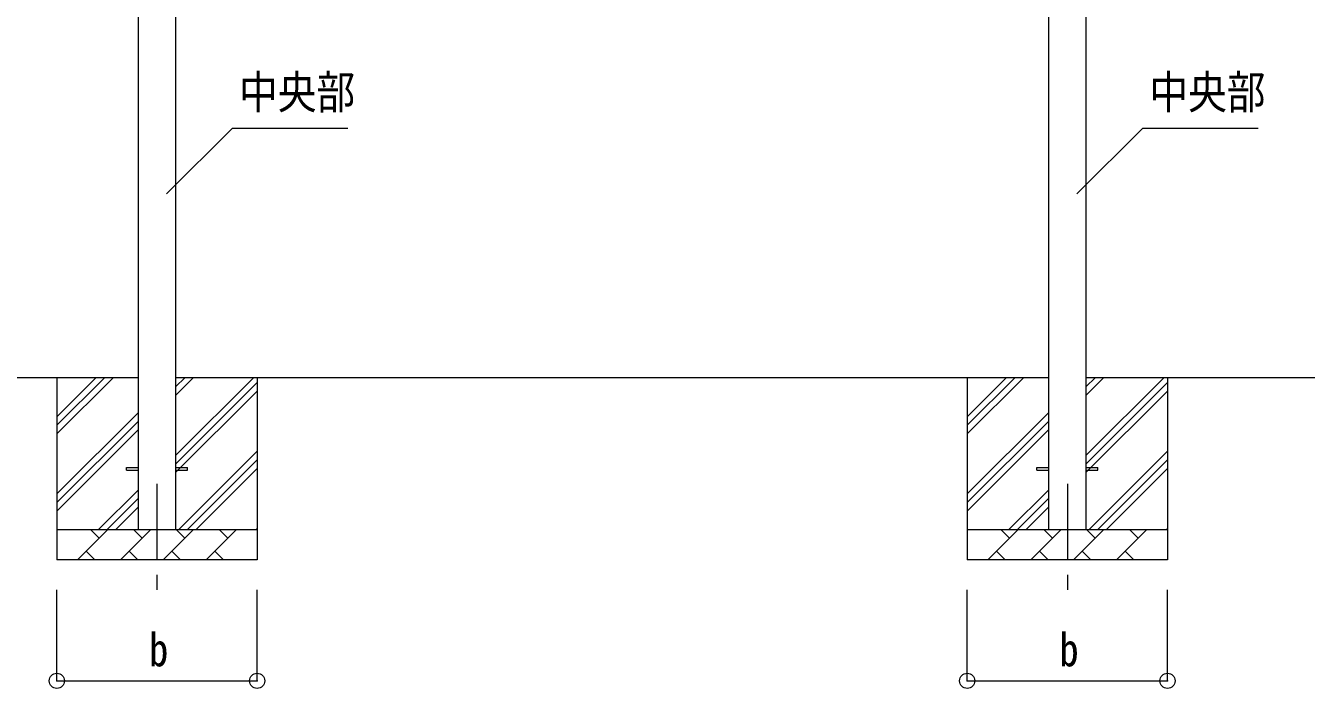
# Model space of a CAD drawing. Units: millimetres, scale not verified. Extents: x -13976 to 14131, y -9754 to 9646.
# Drawn here: x 3068 to 7289, y -704 to 1480 of the extents above; entities that cross this region are included whole.
import ezdxf
from ezdxf.enums import TextEntityAlignment as Align

# ---------------------------------------------------------------- set-up
doc = ezdxf.new("R2010")
doc.units = ezdxf.units.MM
doc.header["$LTSCALE"] = 50
doc.header["$PDMODE"] = 32
doc.header["$PDSIZE"] = 50
doc.linetypes.add('CHAIN1', pattern=[8, 5, -1, 1, -1])
for name, color, linetype, lineweight in [('0-2_建具', 4, 'Continuous', 9), ('0-6_手摺', 5, 'Continuous', 5), ('0-7_ハッチ', 6, 'Continuous', 9)]:
    doc.layers.add(name, color=color, linetype=linetype, lineweight=lineweight)
doc.styles.add('ＭＳ ゴシック', font='')
doc.styles.get('ＭＳ ゴシック').set_extended_font_data('MS Gothic')

msp = doc.modelspace()

# ---------------------------------------------------------------- linework, layer by layer
at = {"layer": '0-2_建具'}
for p, q in [((6438.28, 2757.99), (6438.28, -180.22)), ((6563.28, -180.22), (6563.28, 2757.99)), ((3438.28, 2715.13), (3438.28, -180.22)), ((3563.28, -180.22), (3563.28, 2715.13)), ((3400.78, 24.28), (3438.28, 24.28)), ((3400.78, 15.28), (3400.78, 24.28)), ((3400.78, 15.28), (3438.28, 15.28)), ((3563.28, 24.28), (3600.78, 24.28)), ((3563.28, 15.28), (3600.78, 15.28)), ((3600.78, 15.28), (3600.78, 24.28)), ((6400.78, 24.28), (6438.28, 24.28)), ((6400.78, 15.28), (6400.78, 24.28)), ((6400.78, 15.28), (6438.28, 15.28)), ((6563.28, 24.28), (6600.78, 24.28)), ((6563.28, 15.28), (6600.78, 15.28)), ((6600.78, 15.28), (6600.78, 24.28))]:
    msp.add_line(p, q, dxfattribs=at)
at = {"layer": '0-2_建具', "color": 7, "linetype": 'CHAIN1'}
for p, q in [((3500.78, -30.22), (3500.78, -379.22)), ((6500.78, -30.22), (6500.78, -379.22))]:
    msp.add_line(p, q, dxfattribs=at)
at = {"layer": '0-6_手摺', "color": 7, "lineweight": 9}
for p, q in [((3438.28, 319.78), (563.28, 319.78)), ((3170.78, 319.78), (3170.78, -280.22)), ((3170.78, 134.73), (3355.83, 319.78)), ((3170.78, 163.01), (3327.54, 319.78)), ((3170.78, 191.3), (3299.26, 319.78)), ((6438.28, 319.78), (3563.28, 319.78)), ((3563.28, 64.68), (3818.37, 319.78)), ((3563.28, 262.67), (3620.38, 319.78)), ((3563.28, 290.95), (3592.1, 319.78)), ((3563.28, 36.39), (3830.78, 303.89)), ((3830.78, 319.78), (3830.78, -280.22)), ((6170.78, 319.78), (6170.78, -280.22)), ((6170.78, 134.73), (6355.83, 319.78)), ((6170.78, 163.01), (6327.54, 319.78)), ((6170.78, 191.3), (6299.26, 319.78)), ((9438.28, 319.78), (6563.28, 319.78)), ((6563.28, 64.68), (6818.37, 319.78)), ((6563.28, 262.67), (6620.38, 319.78)), ((6563.28, 290.95), (6592.1, 319.78)), ((6563.28, 36.39), (6830.78, 303.89)), ((6830.78, 319.78), (6830.78, -280.22)), ((3563.28, 8.11), (3830.78, 275.61)), ((6563.28, 8.11), (6830.78, 275.61)), ((3170.78, -63.26), (3438.28, 204.24)), ((3170.78, -91.55), (3438.28, 175.95)), ((6170.78, -63.26), (6438.28, 204.24)), ((6170.78, -91.55), (6438.28, 175.95)), ((3170.78, -119.83), (3438.28, 147.67)), ((6170.78, -119.83), (6438.28, 147.67)), ((3572.93, -180.22), (3830.78, 77.62)), ((3601.22, -180.22), (3830.78, 49.34)), ((6572.93, -180.22), (6830.78, 77.62)), ((6601.22, -180.22), (6830.78, 49.34)), ((3629.5, -180.22), (3830.78, 21.05)), ((6629.5, -180.22), (6830.78, 21.05)), ((3308.37, -180.22), (3438.28, -50.32)), ((3336.66, -180.22), (3438.28, -78.61)), ((6308.37, -180.22), (6438.28, -50.32)), ((6336.66, -180.22), (6438.28, -78.61)), ((3364.94, -180.22), (3438.28, -106.89)), ((6364.94, -180.22), (6438.28, -106.89)), ((3170.78, -180.22), (3830.78, -180.22)), ((3238.64, -280.22), (3338.64, -180.22)), ((3310.09, -208.78), (3281.54, -180.22)), ((3380.06, -280.22), (3480.06, -180.22)), ((3451.51, -208.78), (3422.96, -180.22)), ((3521.49, -280.22), (3621.49, -180.22)), ((3592.93, -208.78), (3564.38, -180.22)), ((3662.91, -280.22), (3762.91, -180.22)), ((3734.35, -208.78), (3705.8, -180.22)), ((3827.49, -180.22), (3830.78, -176.94)), ((6170.78, -180.22), (6830.78, -180.22)), ((6238.64, -280.22), (6338.64, -180.22)), ((6310.09, -208.78), (6281.54, -180.22)), ((6380.06, -280.22), (6480.06, -180.22)), ((6451.51, -208.78), (6422.96, -180.22)), ((6521.49, -280.22), (6621.49, -180.22)), ((6592.93, -208.78), (6564.38, -180.22)), ((6662.91, -280.22), (6762.91, -180.22)), ((6734.35, -208.78), (6705.8, -180.22)), ((6827.49, -180.22), (6830.78, -176.94)), ((3267.2, -251.67), (3295.75, -280.22)), ((3408.62, -251.67), (3437.17, -280.22)), ((3550.04, -251.67), (3578.59, -280.22)), ((3691.46, -251.67), (3720.01, -280.22)), ((6267.2, -251.67), (6295.75, -280.22)), ((6408.62, -251.67), (6437.17, -280.22)), ((6550.04, -251.67), (6578.59, -280.22)), ((6691.46, -251.67), (6720.01, -280.22)), ((3830.78, -280.22), (3170.78, -280.22)), ((6830.78, -280.22), (6170.78, -280.22))]:
    msp.add_line(p, q, dxfattribs=at)
at = {"layer": '0-6_手摺', "color": 6, "lineweight": 9}
for p, q in [((3170.78, -679.22), (3170.78, -379.22)), ((3830.78, -679.22), (3830.78, -379.22)), ((6170.78, -679.22), (6170.78, -379.22)), ((6830.78, -679.22), (6830.78, -379.22)), ((3170.78, -679.22), (3830.78, -679.22)), ((6170.78, -679.22), (6830.78, -679.22))]:
    msp.add_line(p, q, dxfattribs=at)
at = {"layer": '0-6_手摺', "color": 6}
for p in [(3170.78, -679.22), (3830.78, -679.22), (6170.78, -679.22), (6830.78, -679.22)]:
    msp.add_point(p, dxfattribs=at)
at = {"layer": '0-7_ハッチ'}
for p, q in [((3748.41, 1141.85), (3532.4, 925.85)), ((4129.72, 1141.85), (3748.41, 1141.85)), ((6748.41, 1141.85), (6532.4, 925.85)), ((7129.72, 1141.85), (6748.41, 1141.85))]:
    msp.add_line(p, q, dxfattribs=at)

# ---------------------------------------------------------------- texts
at = {"layer": '0-6_手摺', "color": 7, "style": 'ＭＳ ゴシック', "width": 0.85}
for p in [(3474.53, -664.22), (6474.53, -664.22)]:
    msp.add_text('b', height=110, dxfattribs=at).set_placement(p, align=Align.BOTTOM_LEFT)
at = {"layer": '0-7_ハッチ', "color": 7, "style": 'ＭＳ ゴシック', "width": 0.85}
for p in [(3771.04, 1173.2), (6771.04, 1173.2)]:
    msp.add_text('中央部', height=110, dxfattribs=at).set_placement(p, align=Align.BOTTOM_LEFT)

doc.saveas('drawing.dxf')
